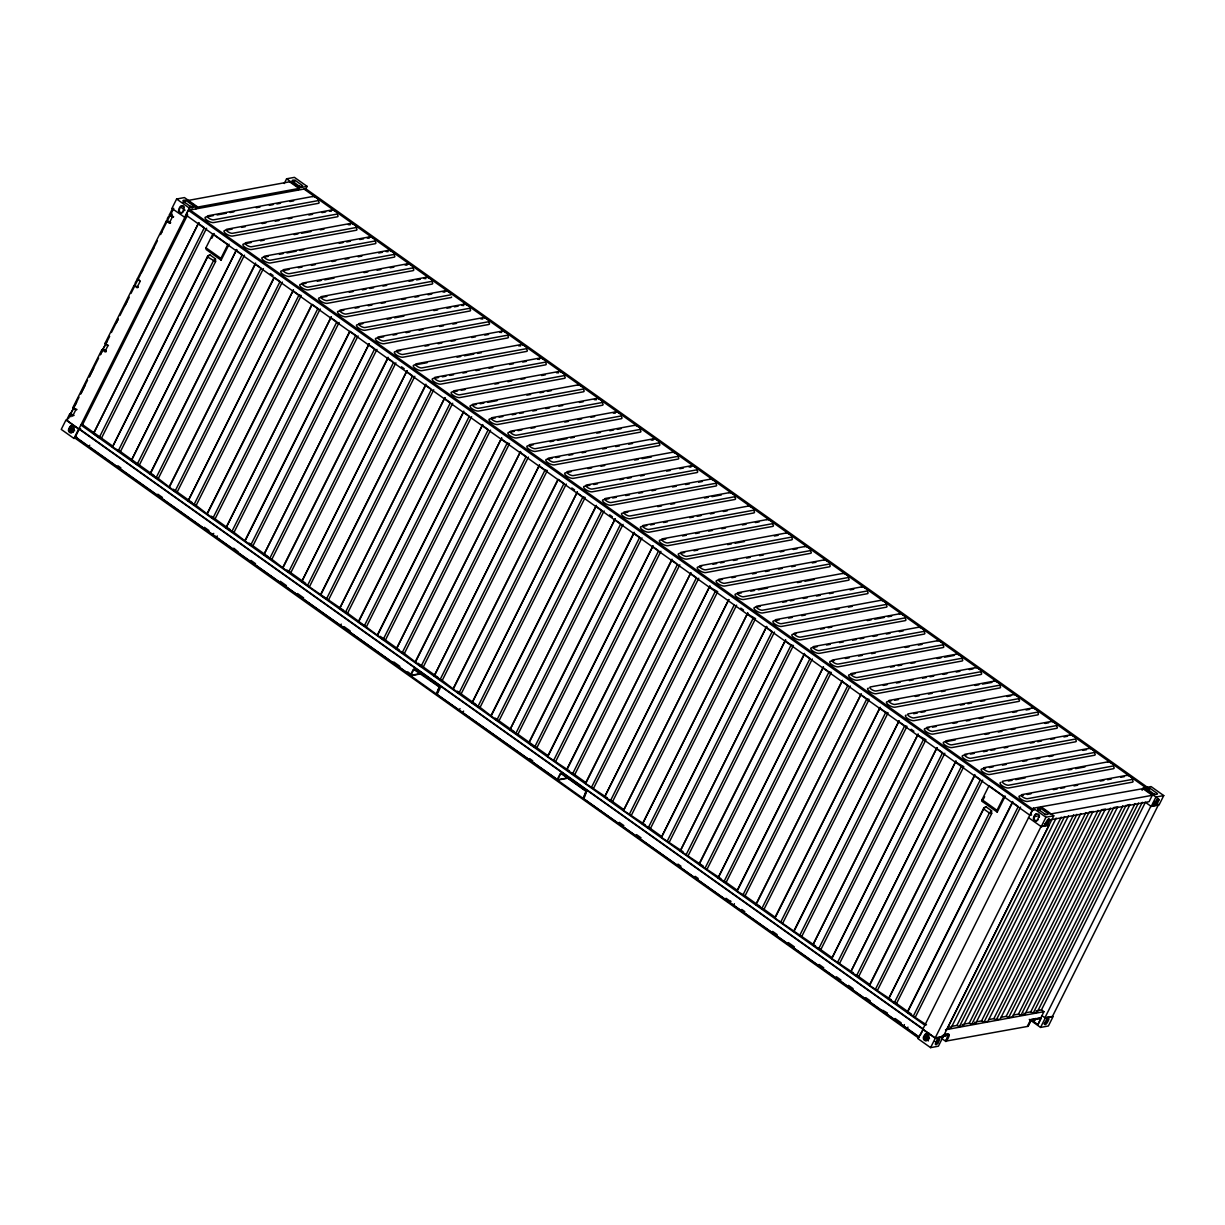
<?xml version="1.0" encoding="UTF-8"?>
<svg xmlns="http://www.w3.org/2000/svg" width="1225" height="1225" viewBox="0 0 1225 1225"><rect width="100%" height="100%" fill="white"/><g stroke="black" fill="none" stroke-linecap="round" stroke-linejoin="round"><path stroke-width="1.5" d="M93.529 433.543L198.787 222.644L93.529 433.543L99.225 437.601L101.507 438.137L206.612 228.218M112.455 447.002L207.729 256.04L209.797 254.815L215.493 258.858L215.569 261.614L120.433 451.596L112.455 447.002L207.592 257.02L209.797 254.815M131.381 460.462L236.639 249.578L131.381 460.462L137.077 464.52L139.359 465.056L244.479 255.152M282.332 282.072L177.212 491.991L174.945 491.439L158.285 478.531L150.308 473.937L150.445 472.942L255.566 263.038M207.729 256.04L207.592 257.02L215.569 261.614M188.175 500.857L293.418 289.958L188.175 500.857L196.138 505.45L212.798 518.374L215.079 518.91L320.184 308.991M226.028 527.776L331.286 316.877L226.028 527.776L234.006 532.37L250.65 545.293L252.932 545.829L358.052 335.91M263.88 554.695L369.138 343.812L263.88 554.695L271.858 559.289L288.518 572.213L290.784 572.749L395.905 362.845M301.748 581.63L406.991 370.731L301.748 581.63L343.658 610.356M433.757 389.764L328.652 599.683L326.371 599.132L320.674 595.09L320.812 594.11L425.933 384.191M339.601 608.549L444.859 397.65L339.601 608.549L347.578 613.143L383.165 639.527L385.431 640.062L490.551 430.143M471.625 416.684L366.505 626.603L364.223 626.067L358.527 622.009L358.665 621.029L463.785 411.11M396.379 648.928L501.638 438.029L396.379 648.928L404.357 653.522L421.017 666.446L423.299 666.982L528.404 457.063M434.247 675.848L539.505 464.964L434.247 675.848L442.225 680.442L458.87 693.365L461.151 693.901L566.272 483.998M377.453 635.469L482.711 424.57L377.591 634.489M472.1 702.782L577.358 491.883L472.1 702.782L480.077 707.376L496.737 720.285L499.004 720.836L604.124 510.917M415.321 662.388L520.564 451.489L415.459 661.408M509.968 729.702L615.21 518.803L509.968 729.702L517.93 734.296L547.958 755.641L547.82 756.621L569.503 770.954M641.977 537.836L536.872 747.755L534.59 747.219L528.894 743.162L529.032 742.182L634.137 532.263M607.355 797.888L585.673 783.541L585.81 782.561L574.724 774.675L566.746 770.081L566.884 769.101L672.004 559.182M604.599 797L709.857 586.117L604.599 797L612.577 801.594L717.697 591.69L709.719 587.097M547.82 756.621L653.078 545.722L547.958 755.641M623.54 810.475L728.783 599.576L623.54 810.475L645.207 824.808M642.467 823.935L747.725 613.036L642.467 823.935L650.444 828.529L755.549 618.61L747.587 614.016M585.673 783.541L690.931 572.657L585.81 782.561M661.393 837.395L766.651 626.496L661.393 837.395L683.075 851.727M680.319 850.854L785.577 639.955L680.319 850.854L703.303 866.121M720.928 878.647L699.245 864.314L699.383 863.334L804.503 653.415M718.172 877.774L823.43 666.875L718.172 877.774L726.149 882.368L737.251 890.253L737.113 891.233L745.076 895.827L756.177 903.713L756.039 904.693L764.017 909.287L775.103 917.173L774.966 918.168L815.574 945.96M812.818 945.088L918.076 734.188L812.818 945.088L820.796 949.681L925.916 739.762L917.938 735.168M756.039 904.693L861.298 693.809L756.177 903.713M831.744 958.547L937.002 747.648L831.744 958.547L853.427 972.88M774.966 918.168L880.224 707.269L775.103 917.173M850.686 972.007L955.929 761.108L850.686 972.007L858.664 976.601L963.769 766.682L955.791 762.088M793.892 931.628L899.15 720.729L794.03 930.648M891.295 999.799L869.612 985.467L869.75 984.487L974.87 774.567M888.538 998.926L983.813 807.964L985.88 806.724L991.576 810.782L991.653 813.538L896.516 1003.52L888.538 998.926L983.675 808.944L985.88 806.724M926.529 1024.866L907.465 1012.386L907.603 1011.406L1012.723 801.502M983.813 807.964L983.675 808.944L989.371 813.002L991.653 813.538M195.969 208.893L197.133 206.596L184.439 197.577L176.614 199.017L171.913 208.418L184.837 217.392L78.89 428.98M942.163 1035.799C959.068 1026.565 938.365 1052.796 948.839 1035.248L935.18 1037.927L66.563 420.206L69.657 414.035L70.866 413.805L68.539 418.445M77.022 409.548L72.842 407.649L101.843 349.753L106.024 351.636L101.843 349.753M104.814 351.866L108.014 345.481L105.028 343.368L134.03 285.471L135.24 285.241M134.03 285.471L137.001 287.584L140.201 281.199L137.231 279.086L166.217 221.189L170.398 223.073L166.217 221.189M173.598 216.703L169.417 214.804L172.511 208.633L173.72 208.403L171.393 213.043M74.082 415.443A3.292 1.133 26.6 0 1 72.734 415.137L70.453 413.79L73.852 408.093M106.269 351.162A3.292 1.133 26.6 0 1 104.937 350.871L102.64 349.508L106.039 343.812M137.828 286.788A3.292 1.133 26.6 0 1 137.123 286.589C132.53 286.665 136.174 278.779 138.777 279.729M170.658 222.598A3.292 1.133 26.6 0 1 169.31 222.307C164.211 222.261 169.096 212.446 172.25 216.197M70.897 416.76L69.672 415.872L79.043 397.16M80.743 393.761L87.557 380.163M89.257 376.764L98.628 358.052M100.328 354.637L107.142 341.04M111.398 332.526L118.213 318.929M119.927 315.529L126.742 301.917M130.998 293.418L140.37 274.706M142.069 271.307L148.883 257.694M153.14 249.196L157.397 240.682M161.654 232.183L171.025 213.472L172.266 214.344M74.909 405.72L76.608 402.321M80.881 393.807L85.138 385.293M89.41 376.779L93.667 368.266M100.496 354.637L102.196 351.223M109.653 336.339L106.238 343.153L105.028 343.368M116.482 322.711L118.182 319.312M125.011 305.683L129.268 297.17M140.998 273.757L142.697 270.358M149.511 256.729L153.783 248.216M160.597 234.587L162.312 231.188M75.812 409.763L72.627 416.148L69.657 414.035M169.188 223.302L172.388 216.917M70.606 430.848L71.678 428.689L74.648 430.802M190.319 206.29A5.252 1.792 26.6 0 0 193.382 205.723L185.97 200.456L184.898 202.6A5.252 1.792 26.6 0 0 183.275 202.339M78.645 429.026L65.966 419.991L61.25 429.408L73.929 438.428L78.645 429.026L80.574 428.658M197.133 206.596L189.308 208.036L184.592 217.438L186.522 217.085M561.295 773.251L586.346 791.059L583.452 798.608L919.332 1037.054L918.459 1037.943L74.495 437.738L75.383 436.85L410.788 675.388L74.893 436.942M1148.116 787.813L305.714 188.727L188.39 210.287L186.001 215.079L1029.965 815.268L1031.649 814.962M75.383 436.85L79.365 428.888L923.328 1029.077L920.143 1035.462M924.844 1025.187L80.881 424.983L82.565 424.677L187.685 214.758M89.302 446.007L89.701 445.211M99.225 437.601L204.345 227.682L198.634 223.639M229.106 244.219L221.128 260.159L206.167 249.517L205.953 247.756L212.936 233.807L214.145 233.577L211.757 238.354M118.151 451.06L213.288 261.078L215.493 258.858M221.128 260.159L220.913 258.398L227.896 244.449L212.936 233.807M137.077 464.52L242.198 254.616L236.502 250.558M284.246 183.505L286.604 178.804L294.413 177.365L307.108 186.384L305.53 189.523M299.528 186.215A5.252 1.792 26.6 0 0 302.59 185.649L295.179 180.381L294.107 182.525A5.252 1.792 26.6 0 0 293.234 182.341M150.308 473.937L255.428 264.018L259.7 267.05M298.134 190.12L299.283 187.823L307.108 186.384M156.004 477.98L261.124 268.076M158.285 478.531L263.406 268.612M169.372 486.417L273.634 278.197M169.234 487.397L274.354 277.478L280.05 281.536L174.945 491.439M193.872 504.914L298.992 294.995L301.258 295.531L196.138 505.45M207.239 513.336L311.502 305.132M207.102 514.316L312.222 304.397L317.918 308.455L212.798 518.374M213.288 534.177L213.701 533.38M216.856 536.718L217.254 535.922M231.724 531.834L336.844 321.915L331.148 317.857M234.006 532.37L339.126 322.451M238.094 551.817L233.745 548.188M245.092 540.256L349.355 332.052M244.954 541.236L350.074 331.332L355.771 335.374L250.65 545.293M269.592 558.753L374.697 348.834L369.001 344.792M271.858 559.289L376.978 349.385M282.944 567.175L388.065 357.271M282.807 568.155L387.927 358.251L392.199 361.283M288.518 572.213L393.623 362.309M307.444 585.673L412.565 375.769L406.853 371.711M309.726 586.208L414.831 376.305M320.674 595.09L425.795 385.171L430.067 388.218M326.371 599.132L431.491 389.228M345.297 612.607L450.417 402.688L444.721 398.63M340.841 624.888L341.239 624.092M347.578 613.143L452.699 403.224M358.527 622.009L463.647 412.09L467.919 415.137M364.223 626.067L469.343 416.148M383.165 639.527L488.27 429.608L482.573 425.55M402.091 652.986L507.211 443.067L509.478 443.603L404.357 653.522M410.298 675.465L413.3 669.493L414.953 669.064L439.545 686.674L436.667 694.223L557.574 779.774L436.667 694.223M413.851 669.478L439.224 686.934L436.314 693.962L410.651 675.725L413.774 669.401M421.017 666.446L526.138 456.527L520.426 452.484M439.943 679.906L545.064 469.987L547.345 470.538L442.225 680.442M437.141 694.131L440.142 688.159L439.668 686.199L415.443 668.972L413.652 669.753M453.311 688.327L557.574 480.123M453.173 689.308L558.294 479.404L563.99 483.462L458.87 693.365M459.635 709.367L460.033 708.571M463.188 711.893L463.586 711.097M477.796 706.825L582.916 496.921L585.198 497.457L480.077 707.376M491.164 715.262L596.284 505.343M491.026 716.242L596.146 506.323L601.843 510.381L496.737 720.285M515.664 733.76L620.784 523.841L615.072 519.783M517.93 734.296L623.05 524.377M528.894 743.162L633.999 533.243L639.71 537.3L534.59 747.219M553.516 760.679L658.637 550.76L652.94 546.702M555.798 761.215L660.918 551.296M557.084 779.866L560.392 773.48L562.229 773.358L586.821 790.967L583.927 798.516M557.436 780.111L560.56 773.802L561.555 773.848L586.025 791.335L583.1 798.363L557.436 780.111L568.614 778.059M566.746 770.081L671.867 560.177L676.139 563.209M572.442 774.139L677.563 564.22M574.724 774.675L679.844 564.756M591.369 787.598L696.489 577.679L690.793 573.637M593.65 788.134L698.771 578.231M610.31 801.058L715.415 591.154M629.237 814.518L734.357 604.614M631.503 815.054L736.623 605.15M648.163 827.978L753.283 618.074M667.089 841.452L772.209 631.533L766.513 627.476M669.371 841.988L774.491 632.069M686.015 854.912L791.136 644.993L793.417 645.529L688.297 855.448M699.245 864.314L804.366 654.395L810.062 658.453L704.957 868.372M707.223 868.908L812.343 658.989M723.883 881.832L828.988 671.913L831.27 672.448L726.149 882.368M730.406 901.937L730.804 901.141M737.251 890.253L842.356 680.334M737.113 891.233L842.218 681.33L847.93 685.372L742.809 895.291M733.974 904.463L734.372 903.667M745.076 895.827L850.196 685.923M761.736 908.751L866.856 698.832L869.122 699.383L764.017 909.287M780.662 922.211L885.782 712.307L888.064 712.843L782.943 922.747M799.588 935.67L904.708 725.767L906.99 726.303L801.87 936.222M818.53 949.13L923.635 739.226M837.456 962.605L942.576 752.686L936.865 748.628M839.722 963.141L944.842 753.222M856.382 976.065L961.502 766.146M869.612 985.467L974.732 775.548L980.429 779.605L875.308 989.524M877.59 990.06L982.695 780.141M982.037 799.68L989.019 785.715L1003.995 796.357L1005.189 796.143L997.211 812.083L982.251 801.441L982.037 799.68L996.997 810.322L997.211 812.083M982.251 801.441L984.64 796.663M882.75 1010.273L887.497 1013.106M894.235 1002.984L989.371 813.002L991.576 810.782M996.997 810.322L1003.995 796.357M907.465 1012.386L1012.585 802.482L1018.281 806.525L913.161 1016.444M903.989 1025.371L904.387 1024.575M907.541 1027.913L907.939 1027.117M915.442 1016.98L1020.563 807.076M923.328 1029.077L917.893 1038.616L930.587 1047.635L938.396 1046.196L1049.059 825.221L1041.235 826.661L1028.556 817.642L1033.272 808.224L1041.082 806.785L1053.776 815.804L947.139 1028.816L950.998 1028.112L1056.149 818.132M922.854 1029.168L1028.556 817.642M1029.965 815.268L1032.353 810.491L1034.053 810.169L190.089 209.98M1041.082 806.785L1142.925 788.655L1152.281 795.301L1149.081 801.686L1050.652 819.77M924.599 1038.601A5.252 1.792 26.6 0 1 925.472 1038.785L926.544 1036.641L929.515 1038.739M928.688 1032.721L927.111 1035.891L924.308 1036.411A5.252 1.792 26.6 0 1 926.544 1036.641M1039.765 810.552L1040.837 808.393L1048.248 813.676A5.252 1.792 26.6 0 1 1045.185 814.227M935.18 1037.927L1041.127 826.354M930.587 1047.635L935.287 1038.233L943.112 1036.794M1041.235 826.661L1045.951 817.243L1053.776 815.804M943.357 1035.569L941.811 1038.678L945.96 1041.434M948.916 1034.558L945.608 1041.173L1028.081 1026.336L1031.205 1020.119L1040.852 1018.342L1037.988 1024.513L1041.296 1017.898L1030.807 1019.506L1027.484 1026.121M951.687 1026.382L956.939 1025.417L1061.233 817.152M956.939 1025.417L959.451 1026.55L1064.602 816.57M959.451 1026.55L963.309 1025.846L1068.46 815.865M963.998 1024.131L969.251 1023.166L1073.544 814.885M969.251 1023.166L971.747 1024.299L1076.898 814.303M971.747 1024.299L975.621 1023.579L1080.772 813.599M976.31 1021.864L981.562 1020.9L1085.855 812.619M981.562 1020.9L984.058 1022.033L1089.209 812.053L1091.781 811.578M1093.068 811.333L987.917 1021.328L984.058 1022.033M988.621 1019.598L993.858 1018.633L1098.151 810.353M996.369 1019.767L1101.52 809.786L1105.379 809.082L1000.228 1019.062L996.369 1019.767L993.858 1018.633M1000.917 1017.332L1006.169 1016.367L1110.463 808.102M1008.68 1017.5L1113.831 807.52L1117.69 806.816L1012.539 1016.796L1008.68 1017.5L1006.169 1016.367M1013.228 1015.081L1018.48 1014.116L1122.774 805.836M1018.48 1014.116L1020.976 1015.249L1126.127 805.269M1020.976 1015.249L1024.835 1014.53L1129.986 804.549L1127.413 805.024M1025.539 1012.815L1030.776 1011.85L1135.085 803.569M1142.098 790.309L1143.247 788.012L1151.071 786.572L1163.75 795.592L1159.034 805.009L1151.224 806.433L1145.39 802.298L1041.449 1009.89L1036.09 1010.87L1037.146 1012.279L1142.297 802.283M1030.776 1011.85L1033.287 1012.983L1138.438 803.003M1027.852 1026.382L1031.159 1019.751L1041.296 1017.898M1154.394 794.152A5.252 1.792 26.6 0 0 1157.457 793.601L1150.045 788.318L1148.973 790.477A5.252 1.792 26.6 0 0 1147.35 790.217M1037.988 1024.513L1033.823 1021.772L1035.385 1018.664M1035.722 1018.419L1033.823 1021.772M1040.944 1017.638L1043.93 1011.666L1041.449 1009.89M1040.561 1027.423L1045.262 1018.021L1053.087 1016.582L1048.386 1025.983L1040.561 1027.423L1029.291 1019.399M1151.224 806.433L1155.925 797.031L1163.75 795.592M167.013 220.944L169.816 221.832M70.453 413.79L71.601 413.866M69.672 415.872L70.591 415.949M169.417 214.804L170.627 214.589M213.288 215.646L205.815 217.009A5.222 1.792 26.6 0 0 207.071 220.286A5.222 1.792 26.6 0 0 213.64 222.583L318.316 203.35A5.222 1.792 26.6 0 0 318.653 201.528M217.024 214.957L226.365 213.242M230.101 212.553L233.852 211.864M256.27 207.745L260.006 207.056M269.362 205.341L273.098 204.652M276.835 203.962L280.571 203.273M289.912 201.558L293.648 200.869M232.214 229.106L224.742 230.484A5.222 1.792 26.6 0 0 225.997 233.745A5.222 1.792 26.6 0 0 232.582 236.058L337.243 216.81A5.222 1.792 26.6 0 0 337.579 215.003M241.555 227.391L245.291 226.702M262.119 223.608L265.856 222.919M275.196 221.204L278.948 220.515M288.288 218.8L292.025 218.111M308.853 215.018L312.589 214.329M321.93 212.614L325.666 211.925M251.14 242.565L243.668 243.943A5.222 1.792 26.6 0 0 244.923 247.22A5.222 1.792 26.6 0 0 251.508 249.517L356.169 230.269A5.222 1.792 26.6 0 0 356.506 228.462M260.481 240.85L264.233 240.161M294.138 234.664L297.874 233.975M301.61 233.286L310.951 231.571M320.292 229.856L324.043 229.167M137.231 279.086L138.425 278.871M268.198 256.362L262.594 257.403A5.222 1.792 26.6 0 0 263.865 260.68A5.222 1.792 26.6 0 0 270.434 262.977L375.095 243.729A5.222 1.792 26.6 0 0 375.447 241.922M279.422 254.31L283.159 253.621M286.895 252.932L296.236 251.217M299.972 250.528L303.708 249.839M339.233 243.316L342.969 242.627M346.706 241.938L350.442 241.248M359.783 239.533L363.519 238.844M137.001 287.584L138.211 287.354M289.008 269.485L281.52 270.863A5.222 1.792 26.6 0 0 282.791 274.14A5.222 1.792 26.6 0 0 289.36 276.437L394.037 257.189A5.222 1.792 26.6 0 0 394.373 255.382M298.349 267.77L302.085 267.081M311.426 265.366L315.162 264.677M331.99 261.583L335.727 260.894M345.067 259.179L348.819 258.49M358.159 256.775L361.896 256.086M378.709 252.993L382.46 252.304M306.066 283.297L300.447 284.322A5.222 1.792 26.6 0 0 301.717 287.599A5.222 1.792 26.6 0 0 308.287 289.896L412.963 270.664A5.222 1.792 26.6 0 0 413.3 268.842M317.275 281.229L321.011 280.54M324.748 279.851L334.103 278.136M364.009 272.639L367.745 271.95M377.086 270.235L380.822 269.546M390.163 267.831L393.914 267.142M326.861 296.404L319.388 297.782A5.222 1.792 26.6 0 0 320.644 301.059A5.222 1.792 26.6 0 0 327.228 303.356L431.889 284.123A5.222 1.792 26.6 0 0 432.226 282.301M349.293 292.285L353.03 291.596M362.37 289.881L366.107 289.192M369.843 288.503L373.579 287.814M382.935 286.099L386.671 285.41M409.104 281.291L412.84 280.602M416.577 279.913L420.313 279.239M343.919 310.216L338.314 311.242A5.222 1.792 26.6 0 0 339.57 314.519A5.222 1.792 26.6 0 0 346.154 316.816L450.815 297.583A5.222 1.792 26.6 0 0 451.627 296.971M355.127 308.149L358.864 307.46M368.22 305.745L371.956 305.056M381.297 303.341L385.033 302.652M401.861 299.558L405.597 298.885M414.938 297.154L418.674 296.465M428.03 294.75L431.767 294.061M362.845 323.676L357.241 324.702A5.222 1.792 26.6 0 0 358.512 327.978A5.222 1.792 26.6 0 0 365.081 330.275L469.742 311.043A5.222 1.792 26.6 0 0 470.094 309.221M387.146 319.204L390.882 318.531M394.618 317.842L403.974 316.111M433.864 310.614L437.616 309.94M446.957 308.21L450.693 307.536M454.429 306.847L458.165 306.158M383.639 336.798L376.167 338.177A5.222 1.792 26.6 0 0 377.438 341.438A5.222 1.792 26.6 0 0 384.007 343.75L488.668 324.502A5.222 1.792 26.6 0 0 489.02 322.68M392.995 335.083L396.732 334.394M406.072 332.679L409.808 331.99M419.164 330.26L422.901 329.586M439.714 326.493L443.45 325.804M452.806 324.089L456.542 323.4M72.842 407.649L74.051 407.435M400.713 350.595L395.093 351.636A5.222 1.792 26.6 0 0 396.364 354.913A5.222 1.792 26.6 0 0 402.933 357.21L507.609 337.962A5.222 1.792 26.6 0 0 507.946 336.155M424.998 346.139L428.735 345.45M438.091 343.735L441.827 343.046M451.167 341.331L454.904 340.642M471.732 337.549L475.468 336.86M484.809 335.145L488.545 334.456M66.563 420.206L67.758 419.991M427.112 362.692L414.035 365.096A5.222 1.792 26.6 0 0 415.29 368.373A5.222 1.792 26.6 0 0 421.859 370.67L526.536 351.422A5.222 1.792 26.6 0 0 526.872 349.615M457.017 357.195L460.753 356.506M464.489 355.817L473.83 354.102M477.582 353.413L481.318 352.723M74.495 437.738L76.915 437.294M73.929 438.428L77.068 437.846M438.565 377.53L432.961 378.556A5.222 1.792 26.6 0 0 434.217 381.833A5.222 1.792 26.6 0 0 440.801 384.129L545.462 364.882A5.222 1.792 26.6 0 0 545.799 363.075M442.302 376.841L446.038 376.152M449.774 375.462L453.51 374.773M462.866 373.058L466.603 372.369M475.943 370.654L479.679 369.965M489.035 368.25L492.772 367.561M509.585 364.468L513.321 363.779M522.677 362.064L526.413 361.375M457.492 390.989L451.887 392.015A5.222 1.792 26.6 0 0 453.143 395.292A5.222 1.792 26.6 0 0 459.727 397.589L564.388 378.357A5.222 1.792 26.6 0 0 564.725 376.534M461.228 390.3L464.964 389.611M494.869 384.114L498.606 383.425M507.962 381.71L511.698 381.021M521.038 379.306L524.775 378.617M541.603 375.524L545.339 374.835M476.418 404.449L470.813 405.475A5.222 1.792 26.6 0 0 472.084 408.752A5.222 1.792 26.6 0 0 478.653 411.049L583.314 391.816A5.222 1.792 26.6 0 0 583.667 389.994M480.154 403.76L483.89 403.071M487.642 402.382L496.983 400.667M526.888 395.17L530.624 394.481M539.965 392.766L543.701 392.077M547.452 391.387L551.189 390.698M495.344 417.909L489.74 418.935A5.222 1.792 26.6 0 0 491.011 422.212A5.222 1.792 26.6 0 0 497.58 424.508L602.256 405.276A5.222 1.792 26.6 0 0 602.593 403.454M499.096 417.22L502.832 416.531M512.173 414.816L515.909 414.127M519.645 413.438L523.381 412.748M532.737 411.033L536.473 410.344M545.814 408.629L549.55 407.94M558.891 406.225L562.643 405.536M579.456 402.443L583.192 401.754M514.286 431.368L508.666 432.394A5.222 1.792 26.6 0 0 509.937 435.671A5.222 1.792 26.6 0 0 516.506 437.968L621.182 418.736A5.222 1.792 26.6 0 0 621.519 416.913M518.022 430.679L521.758 429.99M531.099 428.275L534.835 427.586M564.74 422.089L568.477 421.4M577.832 419.685L581.569 418.996M590.909 417.281L594.646 416.592M533.212 444.828L527.607 445.854A5.222 1.792 26.6 0 0 528.863 449.131A5.222 1.792 26.6 0 0 535.432 451.428L640.108 432.195A5.222 1.792 26.6 0 0 640.445 430.373M550.025 441.735L553.761 441.046M557.513 440.357L566.853 438.642M570.59 437.953L574.326 437.279M596.759 433.145L600.495 432.456M609.836 430.741L613.572 430.052M617.308 429.362L621.06 428.689M552.138 458.288L546.534 459.329A5.222 1.792 26.6 0 0 547.789 462.591A5.222 1.792 26.6 0 0 554.374 464.903L659.035 445.655A5.222 1.792 26.6 0 0 659.372 443.848M555.874 457.599L559.611 456.925M568.951 455.195L572.703 454.506M582.043 452.791L585.78 452.102M602.608 449.008L606.344 448.335M615.685 446.604L619.421 445.931M628.762 444.2L632.513 443.511M571.064 471.748L565.46 472.789A5.222 1.792 26.6 0 0 566.716 476.066A5.222 1.792 26.6 0 0 573.3 478.362L677.961 459.115A5.222 1.792 26.6 0 0 678.298 457.308M587.893 468.654L591.629 467.981M600.97 466.25L604.706 465.577M634.611 460.079L638.347 459.39M642.084 458.701L651.44 456.986M589.991 485.222L584.386 486.248A5.222 1.792 26.6 0 0 585.657 489.525A5.222 1.792 26.6 0 0 592.226 491.822L696.887 472.574A5.222 1.792 26.6 0 0 697.239 470.767M593.727 484.533L597.463 483.844M619.896 479.725L623.632 479.036M627.368 478.347L631.12 477.658M640.461 475.943L644.197 475.254M666.63 471.135L670.366 470.446M679.707 468.731L683.443 468.042M608.917 498.682L603.312 499.708A5.222 1.792 26.6 0 0 604.583 502.985A5.222 1.792 26.6 0 0 611.153 505.282L715.829 486.049A5.222 1.792 26.6 0 0 716.166 484.227M612.668 497.993L616.405 497.304M625.745 495.589L629.482 494.9M638.822 493.185L642.574 492.496M651.914 490.781L655.651 490.092M672.479 486.999L676.215 486.31M685.556 484.595L689.292 483.906M698.633 482.191L702.369 481.502M627.858 512.142L622.239 513.168A5.222 1.792 26.6 0 0 623.51 516.445A5.222 1.792 26.6 0 0 630.079 518.742L734.755 499.509A5.222 1.792 26.6 0 0 735.092 497.687M657.764 506.645L661.5 505.956M670.841 504.241L674.577 503.552M704.482 498.054L708.218 497.365M711.955 496.676L721.311 494.961M646.785 525.602L641.18 526.628A5.222 1.792 26.6 0 0 642.436 529.904A5.222 1.792 26.6 0 0 649.005 532.201L753.681 512.969A5.222 1.792 26.6 0 0 754.018 511.147M650.521 524.913L654.257 524.223M663.598 522.508L667.334 521.819M689.767 517.7L693.503 517.011M697.239 516.322L700.991 515.633M710.332 513.918L714.068 513.229M723.408 511.514L727.145 510.825M665.711 539.061L660.107 540.087A5.222 1.792 26.6 0 0 661.362 543.364A5.222 1.792 26.6 0 0 667.947 545.661L772.607 526.428A5.222 1.792 26.6 0 0 772.944 524.606M682.524 535.968L686.276 535.279M695.616 533.564L699.353 532.875M708.693 531.16L712.429 530.471M721.785 528.756L725.522 528.067M742.335 524.974L746.086 524.285M755.427 522.57L759.163 521.881M684.637 552.521L679.033 553.547A5.222 1.792 26.6 0 0 680.288 556.824A5.222 1.792 26.6 0 0 686.873 559.121L791.534 539.888A5.222 1.792 26.6 0 0 791.871 538.066M693.978 550.806L697.729 550.117M727.635 544.62L731.371 543.931M735.107 543.242L744.448 541.527M774.353 536.029L778.089 535.34M701.695 566.333L697.959 567.022A5.222 1.792 26.6 0 0 699.23 570.283A5.222 1.792 26.6 0 0 705.799 572.596L810.46 553.348A5.222 1.792 26.6 0 0 810.812 551.526M712.919 564.266L716.656 563.577M720.392 562.888L724.128 562.198M733.469 560.483L737.205 559.794M746.561 558.079L750.297 557.39M759.638 555.675L763.374 554.986M780.202 551.893L783.939 551.204M793.279 549.489L797.016 548.8M722.49 579.44L716.885 580.482A5.222 1.792 26.6 0 0 718.156 583.758A5.222 1.792 26.6 0 0 724.725 586.055L829.402 566.808A5.222 1.792 26.6 0 0 829.738 565.001M731.846 577.725L735.582 577.036M752.395 573.943L756.147 573.254M765.487 571.539L769.223 570.85M778.564 569.135L782.3 568.446M791.656 566.731L795.393 566.042M812.206 562.949L815.957 562.275M741.431 592.9L735.812 593.941A5.222 1.792 26.6 0 0 737.082 597.218A5.222 1.792 26.6 0 0 743.652 599.515L848.328 580.267A5.222 1.792 26.6 0 0 848.665 578.46M750.772 591.185L754.508 590.496M758.244 589.822L767.585 588.092M797.49 582.595L801.242 581.906M804.978 581.232L814.319 579.502M760.357 606.375L754.753 607.401A5.222 1.792 26.6 0 0 756.009 610.678A5.222 1.792 26.6 0 0 762.593 612.975L867.254 593.727A5.222 1.792 26.6 0 0 867.591 591.92M782.79 602.241L786.527 601.552M790.263 600.878L793.999 600.189M803.34 598.474L807.076 597.785M816.432 596.054L820.168 595.381M829.509 593.65L833.245 592.977M850.073 589.883L853.81 589.194M422.089 673.306L412.228 675.113L407.603 671.821M410.651 675.725L421.829 673.673M779.284 619.835L773.679 620.861A5.222 1.792 26.6 0 0 774.935 624.138A5.222 1.792 26.6 0 0 781.519 626.434L886.18 607.202A5.222 1.792 26.6 0 0 886.517 605.38M788.624 618.12L792.361 617.431M801.717 615.7L805.453 615.027M835.358 609.529L839.094 608.84M848.435 607.125L852.171 606.436M796.342 633.631L792.606 634.32A5.222 1.792 26.6 0 0 793.861 637.597A5.222 1.792 26.6 0 0 800.446 639.894L905.107 620.662A5.222 1.792 26.6 0 0 905.443 618.839M820.643 629.175L824.379 628.486M828.115 627.797L831.852 627.108M867.361 620.585L871.113 619.896M874.849 619.207L884.19 617.492M887.926 616.803L891.662 616.114M817.136 646.754L811.532 647.78A5.222 1.792 26.6 0 0 812.803 651.057A5.222 1.792 26.6 0 0 819.372 653.354L924.033 634.121A5.222 1.792 26.6 0 0 924.385 632.299M826.492 645.039L830.228 644.35M839.569 642.635L843.305 641.946M852.646 640.231L856.397 639.542M860.134 638.853L863.87 638.164M873.211 636.449L876.947 635.76M886.303 634.045L890.039 633.356M899.38 631.641L903.116 630.952M834.194 660.551L830.458 661.24A5.222 1.792 26.6 0 0 831.729 664.517A5.222 1.792 26.6 0 0 838.298 666.813L942.974 647.581A5.222 1.792 26.6 0 0 943.311 645.759M845.418 658.499L849.155 657.81M858.495 656.095L862.232 655.406M871.588 653.691L875.324 653.002M905.229 647.504L908.965 646.815M918.306 645.1L922.042 644.411M855.004 673.673L849.384 674.699A5.222 1.792 26.6 0 0 850.655 677.976A5.222 1.792 26.6 0 0 857.224 680.288L961.901 661.041A5.222 1.792 26.6 0 0 962.237 659.218M890.514 667.15L894.25 666.461M897.986 665.772L901.722 665.083M911.078 663.368L914.815 662.679M937.232 658.56L940.968 657.871M944.72 657.182L954.061 655.467M883.271 685.418L887.007 684.729M896.363 683.014L900.099 682.325M909.44 680.61L913.176 679.921M922.517 678.206L926.268 677.517M930.005 676.828L933.741 676.139M943.082 674.424L946.818 673.735M956.174 672.02L959.91 671.331M969.251 669.616L972.987 668.927M890.988 700.945L887.252 701.634A5.222 1.792 26.6 0 0 888.508 704.911A5.222 1.792 26.6 0 0 895.092 707.208L999.753 687.96A5.222 1.792 26.6 0 0 1000.09 686.153M894.725 700.256L898.461 699.567M915.289 696.474L919.026 695.785M928.366 694.07L932.103 693.381M941.458 691.666L945.195 690.977M975.1 685.479L978.836 684.79M982.572 684.101L991.913 682.386M913.651 713.716L917.387 713.027M921.123 712.337L924.875 711.648M960.385 705.125L964.121 704.436M967.857 703.747L971.593 703.073M980.934 701.343L984.686 700.654M1007.103 696.535L1010.839 695.846M559.013 779.513L568.875 777.691M928.841 727.864L925.105 728.553A5.222 1.792 26.6 0 0 926.376 731.83A5.222 1.792 26.6 0 0 932.945 734.127L1037.606 714.895A5.222 1.792 26.6 0 0 1037.958 713.072M932.577 727.175L936.329 726.486M953.142 723.393L956.878 722.719M966.234 720.989L969.97 720.3M979.311 718.585L983.047 717.896M1012.952 712.399L1016.689 711.725M1026.029 709.995L1029.781 709.306M955.255 739.946L944.031 742.013A5.222 1.792 26.6 0 0 945.302 745.29A5.222 1.792 26.6 0 0 951.871 747.587L1056.547 728.354A5.222 1.792 26.6 0 0 1056.884 726.532M985.16 734.449L988.897 733.775M998.237 732.045L1001.973 731.371M1011.329 729.641L1015.066 728.952M1044.971 723.454L1048.707 722.781M966.709 754.784L962.972 755.473A5.222 1.792 26.6 0 0 964.228 758.75A5.222 1.792 26.6 0 0 970.797 761.047L1075.473 741.814A5.222 1.792 26.6 0 0 1075.81 739.992M970.445 754.095L974.181 753.421M983.522 751.691L987.258 751.017M990.994 750.328L994.746 749.639M1004.087 747.924L1007.823 747.235M1030.256 743.1L1033.992 742.427M1037.728 741.737L1041.464 741.048M1050.805 739.333L1054.557 738.644M1063.897 736.929L1067.633 736.24M985.635 768.243L981.899 768.933A5.222 1.792 26.6 0 0 983.154 772.209A5.222 1.792 26.6 0 0 989.739 774.506L1094.4 755.274A5.222 1.792 26.6 0 0 1094.737 753.452M989.371 767.57L993.107 766.881M1002.448 765.166L1006.184 764.477M1023.013 761.383L1026.749 760.694M1036.09 758.979L1039.841 758.29M1049.182 756.575L1052.918 755.886M1082.823 750.389L1086.56 749.7M1008.298 781.029L1012.034 780.34M1015.77 779.651L1025.126 777.936M1068.108 770.035L1071.844 769.346M1075.581 768.657L1084.937 766.942M1023.487 795.178L1019.751 795.867A5.222 1.792 26.6 0 0 1021.022 799.129A5.222 1.792 26.6 0 0 1027.591 801.441L1132.252 782.193A5.222 1.792 26.6 0 0 1132.604 780.386M1027.224 794.489L1030.96 793.8M1053.393 789.681L1057.129 788.992M1060.865 788.303L1064.617 787.614M1073.957 785.899L1077.694 785.21M1100.127 781.091L1103.863 780.402M1107.599 779.712L1111.335 779.023M1120.676 777.308L1124.412 776.619M1033.961 816.738L1037.146 816.141M1152.281 795.301L1050.131 814.074L1042.322 808.531M1044.925 824.195L1047.727 823.675M1042.643 826.079L1048.707 824.961M1033.287 1012.983L1037.146 1012.279M945.501 1029.766L1043.93 1011.666M942.515 1036.059L949.283 1034.803M105.702 350.381L104.324 349.891M139.91 281L137.629 279.637M304.014 189.033L1146.432 788.119M300.033 186.751L292.117 180.948A5.252 1.792 26.6 0 1 295.179 180.381M1154.899 794.688L1146.983 788.885A5.252 1.792 26.6 0 1 1150.045 788.318M286.604 178.804L299.283 187.823M1143.247 788.012L1155.925 797.031M1154.624 801.272L1157.702 803.462M192.31 207.867L182.908 201.007A5.252 1.792 26.6 0 1 185.97 200.456M1045.691 814.763L1037.774 808.959A5.252 1.792 26.6 0 1 1040.837 808.393M176.614 199.017L189.308 208.036M1033.272 808.224L1045.951 817.243M188.39 210.287L1032.353 810.491M180.534 206.964L185.067 210.179M270.342 273.542L273.114 275.518M401.448 366.78L404.219 368.756M571.815 487.933L574.586 489.908M609.667 514.868L612.439 516.827M740.788 608.105L743.56 610.081M911.14 729.258L913.911 731.233M293.28 290.938L298.992 294.995M501.5 439.009L507.211 443.067M539.368 465.944L545.064 469.987M577.22 492.863L582.916 496.921M785.439 640.935L791.136 644.993M823.292 667.855L828.988 671.913M861.16 694.789L866.856 698.832M880.086 708.249L885.782 712.307M899.012 721.709L904.708 725.767M205.953 247.756L220.913 258.398M1041.939 1015.647L1045.262 1018.021M82.565 424.677L112.593 446.022M117.814 449.743L154.365 475.729M173.292 489.204L192.233 502.663M211.159 516.123L230.086 529.583M249.012 543.043L267.938 556.502M286.864 569.962L305.806 583.422M380.209 636.342L399.136 649.801M418.062 663.261L438.305 677.655M457.231 691.114L476.157 704.589M495.084 718.049L514.01 731.509M609.973 799.741L623.678 809.48M647.826 826.661L661.531 836.415M757.479 904.647L760.097 906.5M818.193 947.813L831.882 957.567M856.045 974.748L869.75 984.487M893.898 1001.667L911.522 1014.193M922.609 1029.214L935.287 1038.233M70.499 426.713L73.515 428.857M934.66 1041.265L937.692 1043.424M68.615 429.255L73.071 432.41M927.938 1040.362L923.482 1037.192A5.252 1.792 26.6 0 1 923.573 1036.84M925.472 1038.785L928.443 1040.898M117.876 465.776L120.907 467.935M157.826 494.196L162.389 497.442M204.391 527.317L208.939 530.548M250.957 560.422L255.504 563.668M280.295 581.293L286.374 585.611M297.522 593.543L303.586 597.846M344.072 626.649L350.151 630.967M393.73 661.959L399.886 666.339M529.675 758.643L532.707 760.802M619.283 822.358L623.831 825.604M636.495 834.608L641.043 837.839M677.976 864.1L681.008 866.259M695.188 876.35L698.219 878.509M726.058 898.293L730.605 901.539M741.753 909.455L744.785 911.614M772.607 931.413L777.171 934.644M788.318 942.576L794.382 946.894M819.173 964.519L823.721 967.765M836.384 976.769L840.932 980M848.527 985.39L853.075 988.636M865.738 997.64L870.286 1000.871M895.077 1018.511L901.156 1022.814M583.452 798.608L918.857 1037.146M1023.778 1013.136L1024.835 1014.53M974.564 1022.186L975.621 1023.579M962.253 1024.452L963.309 1025.846M949.942 1026.703L950.998 1028.112M169.816 215.37L172.097 216.718A3.292 1.133 26.6 0 0 173.445 217.024M105.442 343.919L107.723 345.282A3.292 1.133 26.6 0 0 108.443 345.481M73.24 408.201L75.537 409.563A3.292 1.133 26.6 0 0 76.256 409.763M1048.661 818.713L1047.727 821.378A3.017 1.164 -54.6 0 1 1044.328 823.996M184.271 207.102A2.419 2.067 79.6 0 0 180.672 206.918A7.58 6.493 79.6 0 0 179.524 209.184A2.419 2.067 79.6 0 0 182.403 212.614A7.58 6.493 79.6 0 0 184.301 209.506M1153.445 803.095A3.017 1.164 -54.6 0 0 1154.578 803.952A3.017 1.164 -54.6 0 0 1156.936 801.303L1157.87 798.639A3.905 1.516 -54.6 0 0 1157.043 798.302M1039.168 817.442A7.58 6.493 79.6 0 0 1039.428 816.263A2.419 2.067 79.6 0 0 1038.371 814.12M1038.019 819.724A7.58 6.493 79.6 0 1 1037.269 820.566A2.419 2.067 79.6 0 1 1034.13 818.331A7.58 6.493 79.6 0 1 1035.523 814.87A2.419 2.067 79.6 0 1 1036.289 814.028M1037.514 810.322A5.252 1.792 26.6 0 1 1038.907 810.353M72.413 425.55A2.419 2.067 79.6 0 1 74.235 426.851M74.25 429.255A7.58 6.493 79.6 0 1 73.117 431.522A2.419 2.067 79.6 0 1 69.213 430.128A7.58 6.493 79.6 0 1 71.372 425.825M69.442 428.459A5.252 1.792 26.6 0 1 71.678 428.689M935.64 1043.547A2.419 0.934 -54.6 0 0 937.14 1041.679A7.58 2.94 -54.6 0 0 938.61 1038.417M929.101 1034.788A2.419 2.067 79.6 0 0 926.238 1033.762A7.58 6.493 79.6 0 0 924.079 1038.08A2.419 2.067 79.6 0 0 927.983 1039.474A7.58 6.493 79.6 0 0 929.117 1037.192M1046.518 1017.914A2.419 0.934 -54.6 0 1 1047.819 1018.342A7.58 2.94 -54.6 0 1 1045.66 1022.645A2.419 0.934 -54.6 0 1 1044.098 1023.87M936.482 1038.815A2.419 0.934 -54.6 0 1 937.309 1037.988M1000.825 782.392A5.222 1.792 26.6 0 0 1002.081 785.669A5.222 1.792 26.6 0 0 1008.665 787.966L1113.326 768.733A5.222 1.792 26.6 0 0 1113.663 766.911M329.403 211.236A5.222 1.792 26.6 0 1 331.255 211.374M348.329 224.696A5.222 1.792 26.6 0 1 350.182 224.833M367.27 238.155A5.222 1.792 26.6 0 1 369.123 238.293M386.197 251.615A5.222 1.792 26.6 0 1 388.049 251.753M424.049 278.55A5.222 1.792 26.6 0 1 425.902 278.672M405.123 265.09A5.222 1.792 26.6 0 1 406.976 265.212M480.843 318.929A5.222 1.792 26.6 0 1 482.696 319.067M499.769 332.388A5.222 1.792 26.6 0 1 501.622 332.526M518.696 345.848A5.222 1.792 26.6 0 1 520.548 345.986M537.622 359.308A5.222 1.792 26.6 0 1 539.475 359.446M556.548 372.783A5.222 1.792 26.6 0 1 558.401 372.905M594.416 399.702A5.222 1.792 26.6 0 1 596.269 399.825M613.342 413.162A5.222 1.792 26.6 0 1 615.195 413.284M651.195 440.081A5.222 1.792 26.6 0 1 653.048 440.219M689.047 467.001A5.222 1.792 26.6 0 1 690.9 467.138M868.326 688.174A5.222 1.792 26.6 0 0 869.582 691.436A5.222 1.792 26.6 0 0 876.166 693.748L980.827 674.5A5.222 1.792 26.6 0 0 981.164 672.693M906.178 715.094A5.222 1.792 26.6 0 0 907.449 718.371A5.222 1.792 26.6 0 0 914.018 720.668L1018.679 701.42A5.222 1.792 26.6 0 0 1019.032 699.613M442.975 292.009A5.222 1.792 26.6 0 1 444.828 292.132M461.902 305.469A5.222 1.792 26.6 0 1 463.754 305.592M1049.825 819.923L1048.799 822.128A3.017 1.164 -54.6 0 1 1045.997 824.946A3.017 1.164 -54.6 0 1 1045.737 822.695L1047.528 819.877A3.905 1.516 -54.6 0 1 1049.733 819.479L1049.825 819.923M1159.018 799.848L1158.008 802.069A3.017 1.164 -54.6 0 1 1155.206 804.871A3.017 1.164 -54.6 0 1 1154.93 802.62L1156.737 799.803A3.905 1.516 -54.6 0 1 1158.942 799.404L1159.018 799.848M1150.857 806.188L1044.91 1017.761L1052.489 1016.367L1158.437 804.794L1150.857 806.188M289.605 181.805L187.456 200.578L196.812 207.239L298.961 188.451L289.605 181.805M312.543 196.536L207.882 215.784A3.797 1.302 26.6 0 0 208.801 218.157A3.797 1.302 26.6 0 0 213.579 219.842L318.24 200.594A3.797 1.302 26.6 0 0 317.321 198.22A3.797 1.302 26.6 0 0 312.543 196.536M331.47 210.011L226.809 229.243A3.797 1.302 26.6 0 0 227.727 231.632A3.797 1.302 26.6 0 0 232.505 233.301L337.166 214.053A3.797 1.302 26.6 0 0 336.247 211.68A3.797 1.302 26.6 0 0 331.47 210.011M350.396 223.471L245.735 242.703A3.797 1.302 26.6 0 0 246.654 245.092A3.797 1.302 26.6 0 0 251.431 246.761L356.108 227.513A3.797 1.302 26.6 0 0 355.189 225.14A3.797 1.302 26.6 0 0 350.396 223.471M369.337 236.93L264.661 256.163A3.797 1.302 26.6 0 0 265.58 258.552A3.797 1.302 26.6 0 0 270.358 260.221L375.034 240.988A3.797 1.302 26.6 0 0 374.115 238.599A3.797 1.302 26.6 0 0 369.337 236.93M388.264 250.39L283.587 269.623A3.797 1.302 26.6 0 0 284.506 272.011A3.797 1.302 26.6 0 0 289.299 273.68L393.96 254.448A3.797 1.302 26.6 0 0 393.041 252.059A3.797 1.302 26.6 0 0 388.264 250.39M407.19 263.85L302.514 283.097A3.797 1.302 26.6 0 0 303.433 285.471A3.797 1.302 26.6 0 0 308.225 287.14L412.886 267.908A3.797 1.302 26.6 0 0 411.968 265.519A3.797 1.302 26.6 0 0 407.19 263.85M426.116 277.309L321.455 296.557A3.797 1.302 26.6 0 0 322.374 298.931A3.797 1.302 26.6 0 0 327.152 300.6L431.812 281.367A3.797 1.302 26.6 0 0 430.894 278.978A3.797 1.302 26.6 0 0 426.116 277.309M445.042 290.769L340.382 310.017A3.797 1.302 26.6 0 0 341.3 312.39A3.797 1.302 26.6 0 0 346.078 314.075L450.754 294.827A3.797 1.302 26.6 0 0 449.82 292.438A3.797 1.302 26.6 0 0 445.042 290.769M463.969 304.229L359.308 323.477A3.797 1.302 26.6 0 0 360.227 325.85A3.797 1.302 26.6 0 0 365.004 327.534L469.68 308.287A3.797 1.302 26.6 0 0 468.762 305.913A3.797 1.302 26.6 0 0 463.969 304.229M482.91 317.704L378.234 336.936A3.797 1.302 26.6 0 0 379.153 339.325A3.797 1.302 26.6 0 0 383.93 340.994L488.607 321.746A3.797 1.302 26.6 0 0 487.688 319.373A3.797 1.302 26.6 0 0 482.91 317.704M501.837 331.163L397.16 350.396A3.797 1.302 26.6 0 0 398.079 352.785A3.797 1.302 26.6 0 0 402.872 354.454L507.533 335.206A3.797 1.302 26.6 0 0 506.614 332.833A3.797 1.302 26.6 0 0 501.837 331.163M520.763 344.623L416.087 363.856A3.797 1.302 26.6 0 0 417.021 366.244A3.797 1.302 26.6 0 0 421.798 367.913L526.459 348.681A3.797 1.302 26.6 0 0 525.54 346.292A3.797 1.302 26.6 0 0 520.763 344.623M539.689 358.083L435.028 377.315A3.797 1.302 26.6 0 0 435.947 379.704A3.797 1.302 26.6 0 0 440.724 381.373L545.385 362.141A3.797 1.302 26.6 0 0 544.467 359.752A3.797 1.302 26.6 0 0 539.689 358.083M558.615 371.542L453.954 390.775A3.797 1.302 26.6 0 0 454.873 393.164A3.797 1.302 26.6 0 0 459.651 394.833L564.327 375.6A3.797 1.302 26.6 0 0 563.408 373.212A3.797 1.302 26.6 0 0 558.615 371.542M577.542 385.002L472.881 404.25A3.797 1.302 26.6 0 0 473.799 406.623A3.797 1.302 26.6 0 0 478.577 408.292L583.253 389.06A3.797 1.302 26.6 0 0 582.334 386.671A3.797 1.302 26.6 0 0 577.542 385.002M596.483 398.462L491.807 417.71A3.797 1.302 26.6 0 0 492.726 420.083A3.797 1.302 26.6 0 0 497.503 421.752L602.179 402.52A3.797 1.302 26.6 0 0 601.261 400.131A3.797 1.302 26.6 0 0 596.483 398.462M615.409 411.922L510.733 431.169A3.797 1.302 26.6 0 0 511.652 433.543A3.797 1.302 26.6 0 0 516.445 435.227L621.106 415.979A3.797 1.302 26.6 0 0 620.187 413.606A3.797 1.302 26.6 0 0 615.409 411.922M634.336 425.381L529.675 444.629A3.797 1.302 26.6 0 0 530.593 447.002A3.797 1.302 26.6 0 0 535.371 448.687L640.032 429.439A3.797 1.302 26.6 0 0 639.113 427.066A3.797 1.302 26.6 0 0 634.336 425.381M653.262 438.856L548.601 458.089A3.797 1.302 26.6 0 0 549.52 460.478A3.797 1.302 26.6 0 0 554.297 462.147L658.958 442.899A3.797 1.302 26.6 0 0 658.039 440.525A3.797 1.302 26.6 0 0 653.262 438.856M672.188 452.316L567.527 471.548A3.797 1.302 26.6 0 0 568.446 473.937A3.797 1.302 26.6 0 0 573.223 475.606L677.9 456.358A3.797 1.302 26.6 0 0 676.981 453.985A3.797 1.302 26.6 0 0 672.188 452.316M691.114 465.776L586.453 485.008A3.797 1.302 26.6 0 0 587.372 487.397A3.797 1.302 26.6 0 0 592.15 489.066L696.826 469.833A3.797 1.302 26.6 0 0 695.907 467.445A3.797 1.302 26.6 0 0 691.114 465.776M710.056 479.235L605.38 498.468A3.797 1.302 26.6 0 0 606.298 500.857A3.797 1.302 26.6 0 0 611.076 502.526L715.752 483.293A3.797 1.302 26.6 0 0 714.833 480.904A3.797 1.302 26.6 0 0 710.056 479.235M728.982 492.695L624.306 511.943A3.797 1.302 26.6 0 0 625.225 514.316A3.797 1.302 26.6 0 0 630.018 515.985L734.678 496.753A3.797 1.302 26.6 0 0 733.76 494.364A3.797 1.302 26.6 0 0 728.982 492.695M747.908 506.155L643.247 525.403A3.797 1.302 26.6 0 0 644.166 527.776A3.797 1.302 26.6 0 0 648.944 529.445L753.605 510.212A3.797 1.302 26.6 0 0 752.686 507.824A3.797 1.302 26.6 0 0 747.908 506.155M766.835 519.614L662.174 538.862A3.797 1.302 26.6 0 0 663.093 541.236A3.797 1.302 26.6 0 0 667.87 542.92L772.531 523.672A3.797 1.302 26.6 0 0 771.612 521.299A3.797 1.302 26.6 0 0 766.835 519.614M785.761 533.074L681.1 552.322A3.797 1.302 26.6 0 0 682.019 554.695A3.797 1.302 26.6 0 0 686.796 556.38L791.472 537.132A3.797 1.302 26.6 0 0 790.554 534.758A3.797 1.302 26.6 0 0 785.761 533.074M804.702 546.549L700.026 565.782A3.797 1.302 26.6 0 0 700.945 568.17A3.797 1.302 26.6 0 0 705.722 569.839L810.399 550.592A3.797 1.302 26.6 0 0 809.48 548.218A3.797 1.302 26.6 0 0 804.702 546.549M823.629 560.009L718.952 579.241A3.797 1.302 26.6 0 0 719.871 581.63A3.797 1.302 26.6 0 0 724.664 583.299L829.325 564.051A3.797 1.302 26.6 0 0 828.406 561.678A3.797 1.302 26.6 0 0 823.629 560.009M842.555 573.468L737.879 592.701A3.797 1.302 26.6 0 0 738.798 595.09A3.797 1.302 26.6 0 0 743.59 596.759L848.251 577.526A3.797 1.302 26.6 0 0 847.332 575.138A3.797 1.302 26.6 0 0 842.555 573.468M861.481 586.928L756.82 606.161A3.797 1.302 26.6 0 0 757.739 608.549A3.797 1.302 26.6 0 0 762.517 610.218L867.178 590.986A3.797 1.302 26.6 0 0 866.259 588.597A3.797 1.302 26.6 0 0 861.481 586.928M880.408 600.388L775.747 619.62A3.797 1.302 26.6 0 0 776.665 622.009A3.797 1.302 26.6 0 0 781.443 623.678L886.104 604.446A3.797 1.302 26.6 0 0 885.185 602.057A3.797 1.302 26.6 0 0 880.408 600.388M899.334 613.847L794.673 633.095A3.797 1.302 26.6 0 0 795.592 635.469A3.797 1.302 26.6 0 0 800.369 637.138L905.045 617.905A3.797 1.302 26.6 0 0 904.127 615.517A3.797 1.302 26.6 0 0 899.334 613.847M918.275 627.307L813.599 646.555A3.797 1.302 26.6 0 0 814.518 648.928A3.797 1.302 26.6 0 0 819.295 650.597L923.972 631.365A3.797 1.302 26.6 0 0 923.053 628.976A3.797 1.302 26.6 0 0 918.275 627.307M937.202 640.767L832.525 660.015A3.797 1.302 26.6 0 0 833.444 662.388A3.797 1.302 26.6 0 0 838.237 664.072L942.898 644.825A3.797 1.302 26.6 0 0 941.979 642.451A3.797 1.302 26.6 0 0 937.202 640.767M956.128 654.242L851.452 673.474A3.797 1.302 26.6 0 0 852.37 675.863A3.797 1.302 26.6 0 0 857.163 677.532L961.824 658.284A3.797 1.302 26.6 0 0 960.905 655.911A3.797 1.302 26.6 0 0 956.128 654.242M975.054 667.702L870.393 686.934A3.797 1.302 26.6 0 0 871.312 689.323A3.797 1.302 26.6 0 0 876.089 690.992L980.75 671.744A3.797 1.302 26.6 0 0 979.832 669.371A3.797 1.302 26.6 0 0 975.054 667.702M993.98 681.161L889.319 700.394A3.797 1.302 26.6 0 0 890.238 702.782A3.797 1.302 26.6 0 0 895.016 704.452L999.692 685.204A3.797 1.302 26.6 0 0 998.758 682.83A3.797 1.302 26.6 0 0 993.98 681.161M1012.907 694.621L908.246 713.853A3.797 1.302 26.6 0 0 909.164 716.242A3.797 1.302 26.6 0 0 913.942 717.911L1018.618 698.679A3.797 1.302 26.6 0 0 1017.699 696.29A3.797 1.302 26.6 0 0 1012.907 694.621M1031.848 708.081L927.172 727.313A3.797 1.302 26.6 0 0 928.091 729.702A3.797 1.302 26.6 0 0 932.868 731.371L1037.544 712.138A3.797 1.302 26.6 0 0 1036.626 709.75A3.797 1.302 26.6 0 0 1031.848 708.081M1050.774 721.54L946.098 740.788A3.797 1.302 26.6 0 0 947.017 743.162A3.797 1.302 26.6 0 0 951.81 744.831L1056.471 725.598A3.797 1.302 26.6 0 0 1055.552 723.209A3.797 1.302 26.6 0 0 1050.774 721.54M1069.701 735L965.04 754.248A3.797 1.302 26.6 0 0 965.958 756.621A3.797 1.302 26.6 0 0 970.736 758.29L1075.397 739.058A3.797 1.302 26.6 0 0 1074.478 736.669A3.797 1.302 26.6 0 0 1069.701 735M1088.627 748.46L983.966 767.707A3.797 1.302 26.6 0 0 984.885 770.081A3.797 1.302 26.6 0 0 989.662 771.765L1094.323 752.518A3.797 1.302 26.6 0 0 1093.404 750.144A3.797 1.302 26.6 0 0 1088.627 748.46M1107.553 761.919L1002.892 781.167A3.797 1.302 26.6 0 0 1003.811 783.541A3.797 1.302 26.6 0 0 1008.588 785.225L1113.265 765.977A3.797 1.302 26.6 0 0 1112.346 763.604A3.797 1.302 26.6 0 0 1107.553 761.919M1126.479 775.394L1021.818 794.627A3.797 1.302 26.6 0 0 1022.737 797.016A3.797 1.302 26.6 0 0 1027.515 798.685L1132.191 779.437A3.797 1.302 26.6 0 0 1131.272 777.063A3.797 1.302 26.6 0 0 1126.479 775.394M182.77 206.305A2.419 2.067 79.6 0 0 179.937 207.056A7.58 6.493 79.6 0 0 178.804 209.322A2.419 2.067 79.6 0 0 181.683 212.752A7.58 6.493 79.6 0 0 183.582 209.628A2.419 2.067 79.6 0 0 182.77 206.305M1036.549 820.704A7.58 6.493 79.6 0 0 1038.708 816.386A2.419 2.067 79.6 0 0 1035.554 814.15A7.58 6.493 79.6 0 0 1033.395 818.453A2.419 2.067 79.6 0 0 1036.549 820.704M68.493 430.266A2.419 2.067 79.6 0 0 71.647 432.502A7.58 6.493 79.6 0 0 73.806 428.199A2.419 2.067 79.6 0 0 69.902 426.805A7.58 6.493 79.6 0 0 68.493 430.266M937.554 1039.566A7.58 2.94 -54.6 0 0 935.395 1043.868A2.419 0.934 -54.6 0 0 937.523 1043.486A7.58 2.94 -54.6 0 0 939.682 1039.183A2.419 0.934 -54.6 0 0 937.554 1039.566M927.264 1039.596A7.58 6.493 79.6 0 0 928.657 1036.136A2.419 2.067 79.6 0 0 925.518 1033.9A7.58 6.493 79.6 0 0 923.359 1038.203A2.419 2.067 79.6 0 0 927.264 1039.596M1047.987 1018.419A2.419 0.934 -54.6 0 0 1046.089 1020.548A7.58 2.94 -54.6 0 0 1044.603 1023.809A2.419 0.934 -54.6 0 0 1046.732 1023.411A7.58 2.94 -54.6 0 0 1048.891 1019.108A2.419 0.934 -54.6 0 0 1047.987 1018.419"/></g></svg>
